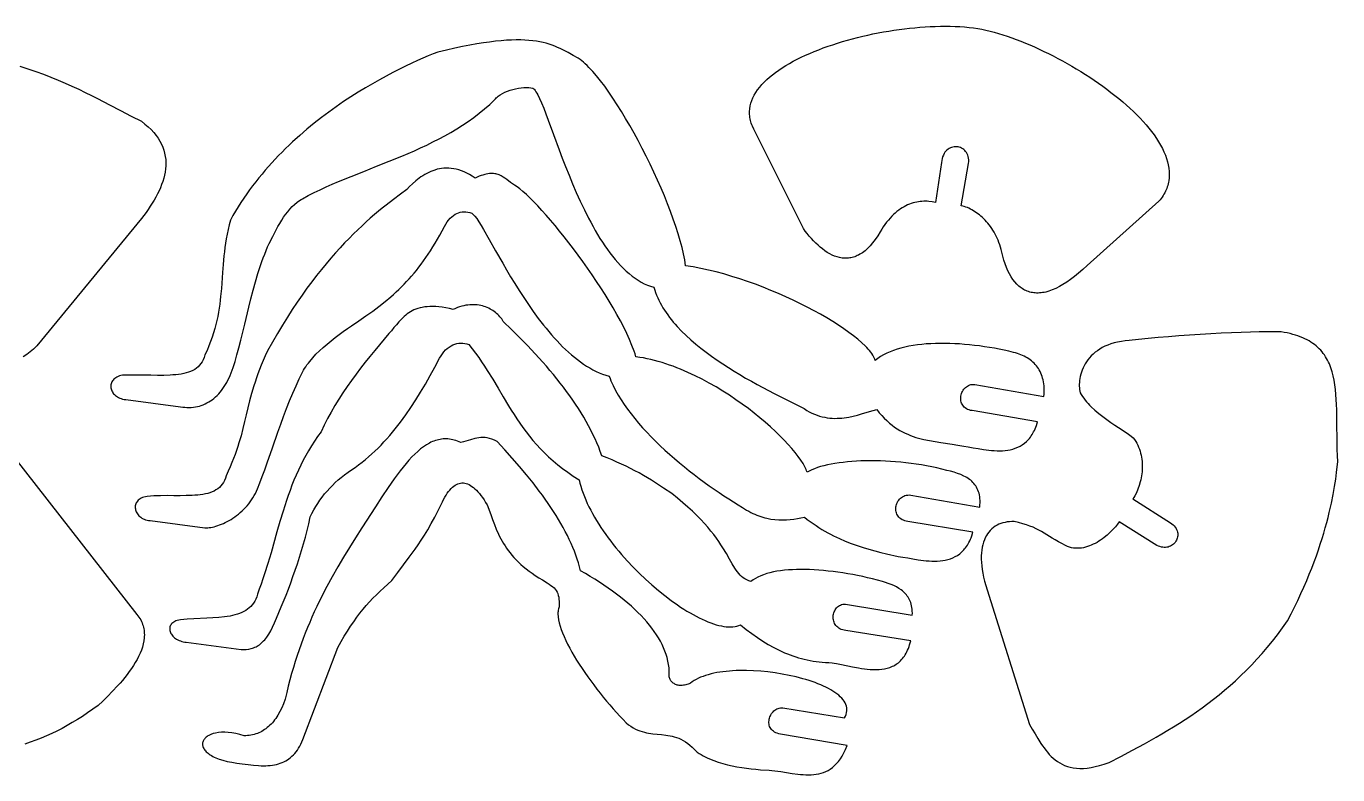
# Model space of a CAD drawing. Extents: x 0 to 511, y 0 to 190.
# Drawn here: x 354.3 to 510.7, y 0.9 to 90.2 of the extents above; entities that cross this region are included whole.
import ezdxf

# ---------------------------------------------------------------- set-up
doc = ezdxf.new("R2010")
doc.units = 0
doc.layers.add('LAYER_1', color=1, linetype='CONTINUOUS')

msp = doc.modelspace()

# ---------------------------------------------------------------- linework, layer by layer
at = {"layer": 'LAYER_1'}
for points in [[(463.45, 73.9), (462.76, 69.15), (462.37, 69.22), (461.97, 69.27), (461.77, 69.28), (461.56, 69.29), (461.35, 69.28), (461.14, 69.27), (460.93, 69.25), (460.72, 69.22), (460.51, 69.18), (460.29, 69.14), (460.08, 69.08), (459.86, 69.01), (459.65, 68.93), (459.43, 68.84), (459.22, 68.74), (459, 68.63), (458.79, 68.51), (458.58, 68.37), (458.37, 68.22), (458.15, 68.06), (457.95, 67.88), (457.74, 67.69), (457.53, 67.49), (457.33, 67.27), (457.13, 67.04), (456.93, 66.79), (456.73, 66.53), (456.53, 66.25), (456.34, 65.95), (456.16, 65.64), (455.86, 65.16), (455.56, 64.72), (455.26, 64.32), (454.96, 63.97), (454.66, 63.66), (454.35, 63.39), (454.2, 63.27), (454.05, 63.15), (453.89, 63.05), (453.74, 62.96), (453.59, 62.87), (453.43, 62.8), (453.28, 62.73), (453.13, 62.67), (452.98, 62.62), (452.82, 62.58), (452.67, 62.54), (452.52, 62.52), (452.37, 62.5), (452.21, 62.48), (451.91, 62.48), (451.61, 62.51), (451.31, 62.56), (451.01, 62.64), (450.72, 62.75), (450.43, 62.87), (450.14, 63.02), (449.85, 63.19), (449.57, 63.38), (449.29, 63.59), (449.02, 63.81), (448.75, 64.05), (448.48, 64.3), (448.22, 64.56), (447.96, 64.84), (447.71, 65.12), (447.47, 65.42), (447.23, 65.72), (447, 66.03), (441.09, 77.87), (440.93, 78.23), (440.85, 78.4), (440.79, 78.58), (440.74, 78.76), (440.69, 78.93), (440.65, 79.11), (440.62, 79.28), (440.6, 79.46), (440.59, 79.63), (440.58, 79.8), (440.58, 79.97), (440.6, 80.31), (440.66, 80.65), (440.74, 80.98), (440.85, 81.31), (440.99, 81.63), (441.15, 81.95), (441.34, 82.27), (441.55, 82.58), (441.79, 82.89), (442.05, 83.2), (442.34, 83.5), (442.64, 83.79), (442.97, 84.08), (443.32, 84.37), (443.69, 84.65), (444.07, 84.92), (444.48, 85.19), (444.9, 85.46), (445.34, 85.71), (445.8, 85.97), (446.27, 86.21), (446.75, 86.45), (447.25, 86.69), (447.77, 86.91), (448.29, 87.13), (448.83, 87.35), (449.38, 87.56), (449.94, 87.76), (450.5, 87.95), (451.08, 88.14), (451.67, 88.32), (452.26, 88.49), (452.86, 88.65), (453.46, 88.81), (454.07, 88.96), (454.68, 89.1), (455.3, 89.23), (455.92, 89.36), (456.55, 89.47), (457.17, 89.58), (457.79, 89.68), (458.42, 89.77), (459.04, 89.85), (459.67, 89.92), (460.29, 89.98), (460.9, 90.03), (461.52, 90.08), (462.13, 90.11), (462.73, 90.14), (463.33, 90.15), (463.92, 90.15), (464.5, 90.15), (465.08, 90.13), (465.65, 90.11), (466.2, 90.07), (466.75, 90.02), (467.29, 89.96), (467.81, 89.89), (468.28, 89.8), (468.77, 89.69), (469.26, 89.57), (469.76, 89.44), (470.27, 89.29), (470.79, 89.13), (471.31, 88.96), (471.84, 88.77), (472.38, 88.58), (472.92, 88.37), (473.47, 88.15), (474.02, 87.92), (474.57, 87.68), (475.12, 87.42), (475.68, 87.16), (476.24, 86.89), (476.79, 86.61), (477.35, 86.32), (477.9, 86.02), (478.45, 85.72), (479, 85.4), (479.54, 85.08), (480.08, 84.75), (480.62, 84.41), (481.15, 84.07), (481.67, 83.72), (482.18, 83.37), (482.69, 83.01), (483.19, 82.64), (483.67, 82.27), (484.15, 81.9), (484.62, 81.52), (485.07, 81.14), (485.51, 80.75), (485.94, 80.37), (486.36, 79.97), (486.76, 79.58), (487.14, 79.18), (487.51, 78.79), (487.86, 78.39), (488.2, 77.99), (488.51, 77.59), (488.81, 77.19), (489.09, 76.78), (489.35, 76.38), (489.58, 75.98), (489.8, 75.58), (489.99, 75.19), (490.16, 74.79), (490.3, 74.4), (490.42, 74), (490.51, 73.62), (490.58, 73.23), (490.62, 72.85), (490.63, 72.47), (490.62, 72.09), (490.57, 71.72), (490.54, 71.54), (490.5, 71.36), (490.45, 71.18), (490.39, 71), (490.33, 70.82), (490.25, 70.64), (490.17, 70.47), (490.09, 70.29), (489.99, 70.12), (489.88, 69.95), (489.77, 69.78), (489.65, 69.61), (489.52, 69.45), (489.38, 69.28), (480.82, 61.61), (480.31, 61.14), (479.82, 60.7), (479.33, 60.31), (478.86, 59.95), (478.4, 59.63), (477.95, 59.35), (477.52, 59.1), (477.1, 58.89), (476.68, 58.71), (476.28, 58.57), (475.9, 58.46), (475.71, 58.42), (475.52, 58.39), (475.34, 58.37), (475.16, 58.35), (474.98, 58.34), (474.81, 58.34), (474.64, 58.35), (474.47, 58.37), (474.31, 58.39), (474.14, 58.42), (473.99, 58.46), (473.83, 58.51), (473.68, 58.57), (473.53, 58.63), (473.38, 58.7), (473.24, 58.78), (473.1, 58.86), (472.97, 58.95), (472.83, 59.05), (472.7, 59.16), (472.45, 59.4), (472.21, 59.66), (471.99, 59.95), (471.78, 60.27), (471.58, 60.62), (471.39, 60.99), (471.21, 61.39), (471.05, 61.81), (470.91, 62.26), (470.77, 62.73), (470.65, 63.23), (470.58, 63.52), (470.5, 63.81), (470.41, 64.09), (470.31, 64.36), (470.21, 64.63), (470.1, 64.88), (469.98, 65.13), (469.86, 65.37), (469.73, 65.61), (469.59, 65.83), (469.45, 66.05), (469.31, 66.26), (469.16, 66.46), (469, 66.66), (468.84, 66.84), (468.68, 67.02), (468.51, 67.19), (468.35, 67.35), (468.17, 67.51), (468, 67.65), (467.82, 67.79), (467.64, 67.92), (467.46, 68.04), (467.28, 68.15), (467.1, 68.26), (466.92, 68.35), (466.73, 68.44), (466.55, 68.52), (466.37, 68.59), (466.19, 68.65), (466.01, 68.7), (465.83, 68.74), (466.69, 73.8), (466.71, 74.02), (466.71, 74.23), (466.69, 74.43), (466.65, 74.61), (466.59, 74.78), (466.53, 74.94), (466.44, 75.09), (466.35, 75.22), (466.24, 75.34), (466.13, 75.44), (466, 75.54), (465.87, 75.61), (465.73, 75.68), (465.59, 75.73), (465.44, 75.76), (465.29, 75.78), (465.14, 75.79), (464.98, 75.78), (464.83, 75.75), (464.68, 75.71), (464.53, 75.65), (464.39, 75.58), (464.25, 75.49), (464.12, 75.38), (464, 75.26), (463.88, 75.12), (463.78, 74.96), (463.69, 74.78), (463.6, 74.59), (463.54, 74.38), (463.49, 74.15), (463.45, 73.9)], [(365.83, 48.53), (365.64, 48.5), (365.46, 48.45), (365.3, 48.39), (365.15, 48.32), (365.01, 48.24), (364.89, 48.15), (364.79, 48.06), (364.7, 47.96), (364.62, 47.86), (364.55, 47.75), (364.5, 47.63), (364.47, 47.52), (364.44, 47.4), (364.43, 47.28), (364.43, 47.15), (364.44, 47.03), (364.47, 46.91), (364.51, 46.79), (364.56, 46.67), (364.62, 46.55), (364.69, 46.44), (364.77, 46.33), (364.87, 46.23), (364.98, 46.13), (365.09, 46.04), (365.22, 45.95), (365.36, 45.88), (365.51, 45.81), (365.67, 45.75), (365.84, 45.7), (366.02, 45.66), (366.21, 45.64), (372.73, 44.78), (373, 44.73), (373.26, 44.71), (373.51, 44.69), (373.77, 44.69), (374.02, 44.7), (374.27, 44.72), (374.51, 44.76), (374.75, 44.8), (374.99, 44.86), (375.22, 44.94), (375.45, 45.02), (375.67, 45.12), (375.89, 45.23), (376.1, 45.35), (376.31, 45.48), (376.52, 45.62), (376.72, 45.78), (376.91, 45.95), (377.1, 46.12), (377.29, 46.31), (377.46, 46.52), (377.64, 46.73), (377.8, 46.95), (377.96, 47.19), (378.12, 47.43), (378.26, 47.69), (378.4, 47.96), (378.54, 48.24), (378.66, 48.52), (378.78, 48.82), (378.89, 49.13), (379, 49.45), (379.24, 50.18), (379.47, 50.97), (379.7, 51.82), (379.94, 52.72), (380.4, 54.63), (380.89, 56.64), (381.14, 57.66), (381.41, 58.67), (381.68, 59.68), (381.97, 60.67), (382.28, 61.63), (382.44, 62.09), (382.61, 62.55), (382.78, 62.99), (382.95, 63.43), (383.13, 63.84), (383.32, 64.25), (383.73, 65.07), (384.15, 65.88), (384.36, 66.27), (384.58, 66.65), (384.8, 67.02), (385.03, 67.38), (385.27, 67.72), (385.52, 68.04), (385.78, 68.35), (386.05, 68.64), (386.33, 68.91), (386.63, 69.16), (386.94, 69.38), (387.11, 69.48), (387.27, 69.58), (387.97, 69.95), (388.67, 70.31), (389.39, 70.65), (390.11, 70.99), (390.84, 71.31), (391.58, 71.63), (393.07, 72.25), (394.58, 72.85), (396.09, 73.45), (397.61, 74.05), (399.12, 74.67), (399.87, 74.99), (400.62, 75.31), (401.36, 75.64), (402.1, 75.99), (402.83, 76.35), (403.56, 76.71), (404.27, 77.1), (404.98, 77.5), (405.68, 77.91), (406.36, 78.35), (407.03, 78.8), (407.7, 79.27), (408.34, 79.77), (408.98, 80.29), (409.6, 80.83), (409.9, 81.11), (410.2, 81.4), (410.29, 81.51), (410.39, 81.61), (410.49, 81.71), (410.61, 81.81), (410.85, 81.99), (411.12, 82.15), (411.41, 82.29), (411.72, 82.42), (412.04, 82.53), (412.36, 82.62), (412.69, 82.7), (413.02, 82.76), (413.34, 82.8), (413.66, 82.83), (413.96, 82.84), (414.25, 82.83), (414.52, 82.81), (414.76, 82.77), (414.85, 82.7), (414.94, 82.61), (415.03, 82.5), (415.12, 82.35), (415.23, 82.19), (415.33, 81.99), (415.55, 81.54), (415.78, 81), (416.04, 80.38), (416.3, 79.69), (416.59, 78.94), (417.2, 77.26), (417.89, 75.4), (418.26, 74.42), (418.65, 73.41), (419.06, 72.39), (419.49, 71.36), (419.93, 70.32), (420.4, 69.29), (420.89, 68.27), (421.39, 67.26), (421.65, 66.77), (421.92, 66.28), (422.19, 65.8), (422.47, 65.33), (422.75, 64.86), (423.04, 64.41), (423.33, 63.97), (423.63, 63.54), (423.93, 63.13), (424.24, 62.73), (424.56, 62.34), (424.88, 61.97), (425.21, 61.61), (425.54, 61.27), (425.88, 60.95), (426.22, 60.65), (426.57, 60.37), (426.93, 60.11), (427.29, 59.87), (427.65, 59.65), (428.03, 59.45), (428.41, 59.28), (428.79, 59.14), (429.18, 59.02), (429.28, 58.7), (429.38, 58.39), (429.5, 58.09), (429.63, 57.78), (429.77, 57.48), (429.92, 57.18), (430.08, 56.88), (430.25, 56.59), (430.43, 56.3), (430.63, 56.01), (430.83, 55.72), (431.04, 55.44), (431.26, 55.16), (431.49, 54.88), (431.72, 54.61), (431.97, 54.33), (432.48, 53.79), (433.02, 53.27), (433.59, 52.75), (434.17, 52.25), (434.78, 51.75), (435.41, 51.27), (436.06, 50.8), (436.72, 50.34), (437.39, 49.89), (438.06, 49.45), (438.75, 49.02), (439.43, 48.61), (440.12, 48.2), (440.81, 47.81), (441.5, 47.43), (442.17, 47.06), (443.5, 46.36), (444.78, 45.71), (447.09, 44.55), (447.4, 44.35), (447.71, 44.17), (448.02, 44.02), (448.33, 43.88), (448.64, 43.76), (448.94, 43.66), (449.25, 43.58), (449.55, 43.52), (449.85, 43.46), (450.14, 43.43), (450.44, 43.4), (450.73, 43.39), (451.02, 43.4), (451.3, 43.41), (451.58, 43.43), (451.86, 43.46), (452.14, 43.5), (452.41, 43.54), (452.94, 43.65), (453.45, 43.78), (453.95, 43.92), (454.89, 44.2), (455.33, 44.33), (455.75, 44.44), (456.05, 44.07), (456.35, 43.73), (456.65, 43.41), (456.95, 43.12), (457.26, 42.84), (457.57, 42.59), (457.88, 42.36), (458.19, 42.15), (458.5, 41.96), (458.81, 41.79), (459.13, 41.63), (459.44, 41.49), (459.76, 41.36), (460.08, 41.24), (460.4, 41.13), (460.73, 41.04), (461.05, 40.95), (461.38, 40.87), (462.04, 40.74), (462.7, 40.63), (463.37, 40.53), (464.74, 40.33), (465.43, 40.21), (466.12, 40.07), (466.66, 39.99), (467.24, 39.89), (467.85, 39.79), (468.47, 39.69), (469.11, 39.61), (469.44, 39.58), (469.76, 39.55), (470.09, 39.54), (470.41, 39.53), (470.73, 39.54), (471.05, 39.57), (471.36, 39.61), (471.67, 39.66), (471.97, 39.74), (472.27, 39.83), (472.55, 39.94), (472.83, 40.08), (473.1, 40.24), (473.36, 40.43), (473.6, 40.64), (473.84, 40.88), (473.95, 41.01), (474.06, 41.15), (474.16, 41.3), (474.26, 41.45), (474.36, 41.61), (474.45, 41.78), (474.54, 41.96), (474.62, 42.15), (474.78, 42.55), (474.92, 42.99), (467.12, 44.32), (466.92, 44.35), (466.75, 44.4), (466.58, 44.47), (466.44, 44.54), (466.31, 44.63), (466.19, 44.73), (466.09, 44.83), (466, 44.95), (465.93, 45.07), (465.87, 45.2), (465.82, 45.34), (465.79, 45.48), (465.77, 45.62), (465.76, 45.77), (465.77, 45.91), (465.79, 46.06), (465.81, 46.2), (465.85, 46.34), (465.91, 46.48), (465.97, 46.61), (466.04, 46.74), (466.13, 46.86), (466.22, 46.97), (466.32, 47.08), (466.44, 47.17), (466.56, 47.25), (466.69, 47.32), (466.83, 47.38), (466.97, 47.42), (467.13, 47.44), (467.29, 47.45), (467.46, 47.44), (475.68, 46.01), (475.7, 46.28), (475.72, 46.54), (475.72, 46.8), (475.71, 47.05), (475.69, 47.29), (475.67, 47.53), (475.63, 47.76), (475.59, 47.98), (475.53, 48.19), (475.47, 48.4), (475.39, 48.6), (475.31, 48.8), (475.22, 48.99), (475.12, 49.17), (475.02, 49.34), (474.9, 49.51), (474.78, 49.67), (474.65, 49.83), (474.51, 49.97), (474.36, 50.11), (474.21, 50.25), (474.05, 50.37), (473.88, 50.49), (473.7, 50.6), (473.52, 50.71), (473.33, 50.81), (473.14, 50.9), (472.94, 50.98), (472.73, 51.06), (472.52, 51.13), (472.3, 51.19), (472.07, 51.25), (471.51, 51.39), (470.93, 51.51), (470.36, 51.63), (469.77, 51.75), (469.18, 51.85), (468.59, 51.94), (468, 52.03), (467.41, 52.1), (466.82, 52.17), (466.22, 52.22), (465.63, 52.27), (465.05, 52.3), (464.47, 52.32), (463.89, 52.34), (463.32, 52.34), (462.76, 52.32), (462.2, 52.3), (461.66, 52.27), (461.12, 52.22), (460.6, 52.16), (460.09, 52.08), (459.59, 51.99), (459.1, 51.89), (458.64, 51.77), (458.19, 51.64), (457.75, 51.5), (457.34, 51.34), (456.94, 51.16), (456.57, 50.97), (456.21, 50.77), (455.88, 50.54), (455.58, 50.3), (455.52, 50.46), (455.46, 50.61), (455.38, 50.78), (455.28, 50.94), (455.16, 51.12), (455.04, 51.29), (454.89, 51.47), (454.73, 51.66), (454.56, 51.84), (454.38, 52.03), (453.96, 52.42), (453.5, 52.82), (452.99, 53.23), (452.43, 53.65), (451.83, 54.08), (451.19, 54.5), (450.51, 54.94), (449.8, 55.37), (449.05, 55.8), (448.27, 56.23), (447.47, 56.65), (446.64, 57.07), (445.78, 57.49), (444.91, 57.89), (444.02, 58.28), (443.12, 58.66), (442.2, 59.03), (441.28, 59.38), (440.34, 59.72), (439.41, 60.04), (438.47, 60.33), (437.53, 60.61), (436.6, 60.86), (435.67, 61.08), (434.76, 61.28), (433.85, 61.45), (432.96, 61.59), (432.91, 61.93), (432.85, 62.28), (432.71, 63.01), (432.53, 63.77), (432.32, 64.58), (432.07, 65.41), (431.8, 66.27), (431.49, 67.16), (431.16, 68.06), (430.8, 68.98), (430.43, 69.92), (430.03, 70.86), (429.61, 71.81), (429.17, 72.76), (428.72, 73.71), (428.26, 74.66), (427.78, 75.59), (427.3, 76.51), (426.81, 77.42), (426.31, 78.3), (425.81, 79.16), (425.3, 80), (424.8, 80.8), (424.3, 81.57), (423.8, 82.3), (423.31, 82.99), (422.82, 83.63), (422.35, 84.23), (421.88, 84.77), (421.43, 85.25), (421.21, 85.47), (420.99, 85.68), (420.78, 85.87), (420.57, 86.04), (420.37, 86.19), (420.17, 86.33), (419.55, 86.68), (418.94, 87.02), (418.33, 87.34), (418.02, 87.49), (417.7, 87.63), (417.38, 87.77), (417.05, 87.89), (416.7, 88.01), (416.34, 88.12), (415.97, 88.21), (415.58, 88.3), (415.17, 88.37), (414.73, 88.43), (414.28, 88.47), (413.8, 88.5), (413.3, 88.52), (412.76, 88.52), (412.2, 88.51), (411.6, 88.48), (410.97, 88.43), (410.3, 88.36), (409.59, 88.27), (408.85, 88.17), (408.06, 88.04), (407.23, 87.89), (406.35, 87.72), (405.43, 87.53), (404.45, 87.31), (403.43, 87.08), (402.87, 86.85), (402.28, 86.61), (401.65, 86.34), (400.99, 86.05), (400.3, 85.73), (399.58, 85.39), (398.83, 85.02), (398.06, 84.63), (397.26, 84.21), (396.45, 83.77), (395.62, 83.3), (394.78, 82.8), (393.92, 82.28), (393.06, 81.73), (392.19, 81.16), (391.31, 80.55), (390.43, 79.92), (389.56, 79.27), (388.68, 78.58), (387.81, 77.87), (386.95, 77.13), (386.1, 76.36), (385.68, 75.96), (385.26, 75.56), (384.85, 75.15), (384.44, 74.73), (384.03, 74.31), (383.63, 73.87), (383.23, 73.44), (382.84, 72.99), (382.46, 72.53), (382.08, 72.07), (381.71, 71.6), (381.34, 71.13), (380.98, 70.64), (380.63, 70.15), (380.28, 69.65), (379.95, 69.15), (379.62, 68.63), (379.3, 68.11), (378.98, 67.58), (378.68, 67.04), (378.54, 66.47), (378.41, 65.91), (378.3, 65.36), (378.2, 64.82), (378.12, 64.29), (378.04, 63.77), (377.98, 63.26), (377.92, 62.76), (377.83, 61.76), (377.75, 60.79), (377.61, 58.89), (377.52, 57.94), (377.47, 57.47), (377.41, 57), (377.34, 56.52), (377.26, 56.04), (377.17, 55.56), (377.07, 55.08), (376.96, 54.58), (376.82, 54.09), (376.68, 53.58), (376.51, 53.07), (376.33, 52.56), (376.12, 52.03), (375.9, 51.49), (375.65, 50.95), (375.56, 50.66), (375.46, 50.39), (375.33, 50.15), (375.18, 49.93), (375.02, 49.73), (374.84, 49.55), (374.64, 49.38), (374.43, 49.24), (374.19, 49.11), (373.95, 49), (373.69, 48.9), (373.41, 48.82), (373.12, 48.74), (372.82, 48.68), (372.5, 48.64), (372.18, 48.6), (371.84, 48.57), (371.49, 48.55), (370.76, 48.52), (370, 48.52), (369.21, 48.53), (367.55, 48.55), (366.7, 48.55), (365.83, 48.53)], [(368.75, 34.09), (368.55, 34.05), (368.37, 34.01), (368.21, 33.95), (368.06, 33.88), (367.93, 33.8), (367.81, 33.71), (367.7, 33.62), (367.61, 33.52), (367.53, 33.42), (367.47, 33.31), (367.42, 33.19), (367.38, 33.08), (367.35, 32.96), (367.34, 32.84), (367.34, 32.71), (367.36, 32.59), (367.38, 32.47), (367.42, 32.35), (367.47, 32.23), (367.53, 32.11), (367.6, 32), (367.69, 31.89), (367.78, 31.79), (367.89, 31.69), (368.01, 31.6), (368.14, 31.51), (368.27, 31.43), (368.42, 31.37), (368.58, 31.31), (368.75, 31.26), (368.93, 31.22), (369.12, 31.2), (375.65, 30.33), (375.81, 30.33), (375.99, 30.34), (376.17, 30.36), (376.36, 30.39), (376.56, 30.43), (376.76, 30.47), (376.97, 30.53), (377.19, 30.6), (377.4, 30.68), (377.63, 30.77), (377.85, 30.86), (378.08, 30.97), (378.3, 31.09), (378.53, 31.21), (378.76, 31.35), (378.99, 31.49), (379.21, 31.65), (379.43, 31.81), (379.65, 31.98), (379.87, 32.16), (380.08, 32.35), (380.29, 32.55), (380.49, 32.76), (380.68, 32.97), (380.87, 33.2), (381.05, 33.43), (381.22, 33.68), (381.38, 33.93), (381.53, 34.19), (381.67, 34.45), (381.8, 34.73), (381.91, 35.01), (382.2, 35.7), (382.49, 36.45), (382.79, 37.25), (383.09, 38.09), (383.71, 39.87), (384.36, 41.74), (384.69, 42.69), (385.03, 43.63), (385.39, 44.57), (385.75, 45.5), (386.12, 46.4), (386.51, 47.28), (386.9, 48.12), (387.1, 48.52), (387.3, 48.91), (387.42, 49.13), (387.54, 49.34), (387.68, 49.55), (387.82, 49.77), (387.98, 49.98), (388.14, 50.19), (388.5, 50.61), (388.89, 51.03), (389.31, 51.45), (389.75, 51.86), (390.21, 52.26), (390.69, 52.65), (391.17, 53.03), (391.66, 53.4), (392.15, 53.75), (392.63, 54.1), (393.11, 54.42), (394.01, 55.03), (394.85, 55.61), (395.65, 56.18), (396.4, 56.74), (397.12, 57.31), (397.81, 57.88), (398.14, 58.17), (398.46, 58.47), (398.78, 58.76), (399.1, 59.07), (399.4, 59.38), (399.7, 59.7), (400, 60.02), (400.29, 60.35), (400.58, 60.69), (400.87, 61.04), (401.15, 61.41), (401.43, 61.78), (401.71, 62.16), (401.99, 62.56), (402.27, 62.97), (402.54, 63.39), (402.82, 63.83), (403.1, 64.28), (403.65, 65.24), (404.21, 66.27), (404.37, 66.55), (404.54, 66.81), (404.71, 67.04), (404.89, 67.25), (405.08, 67.44), (405.27, 67.6), (405.47, 67.73), (405.67, 67.84), (405.88, 67.92), (406.1, 67.99), (406.31, 68.02), (406.54, 68.04), (406.77, 68.02), (407, 67.99), (407.23, 67.93), (407.47, 67.85), (407.55, 67.79), (407.64, 67.72), (407.73, 67.62), (407.83, 67.5), (408.06, 67.21), (408.3, 66.84), (408.58, 66.4), (408.87, 65.9), (409.54, 64.74), (410.3, 63.39), (411.15, 61.89), (411.61, 61.1), (412.09, 60.29), (412.59, 59.47), (413.12, 58.64), (413.66, 57.8), (414.22, 56.97), (414.8, 56.14), (415.39, 55.32), (416.01, 54.52), (416.33, 54.13), (416.64, 53.75), (416.97, 53.37), (417.29, 53), (417.63, 52.64), (417.96, 52.29), (418.3, 51.94), (418.64, 51.61), (418.99, 51.29), (419.34, 50.98), (419.7, 50.68), (420.06, 50.4), (420.42, 50.13), (420.79, 49.87), (421.16, 49.63), (421.53, 49.41), (421.91, 49.2), (422.29, 49), (422.67, 48.83), (423.06, 48.67), (423.45, 48.54), (423.84, 48.42), (423.95, 48.14), (424.06, 47.86), (424.31, 47.3), (424.6, 46.73), (424.91, 46.17), (425.26, 45.61), (425.63, 45.04), (426.02, 44.48), (426.45, 43.93), (426.89, 43.37), (427.35, 42.82), (427.84, 42.27), (428.34, 41.73), (428.85, 41.19), (429.39, 40.66), (429.93, 40.13), (430.49, 39.61), (431.06, 39.1), (431.63, 38.6), (432.22, 38.1), (432.81, 37.62), (433.4, 37.14), (433.99, 36.68), (434.59, 36.23), (435.19, 35.79), (435.78, 35.36), (436.37, 34.94), (436.95, 34.54), (437.53, 34.15), (438.1, 33.78), (438.66, 33.43), (439.21, 33.09), (439.74, 32.76), (439.99, 32.6), (440.23, 32.45), (440.48, 32.31), (440.72, 32.18), (440.97, 32.06), (441.21, 31.96), (441.45, 31.86), (441.7, 31.76), (441.94, 31.68), (442.18, 31.61), (442.42, 31.54), (442.66, 31.49), (443.13, 31.39), (443.6, 31.33), (444.07, 31.29), (444.53, 31.28), (444.98, 31.29), (445.42, 31.33), (445.86, 31.38), (446.29, 31.44), (446.71, 31.52), (447.13, 31.62), (447.47, 31.34), (447.82, 31.09), (448.16, 30.84), (448.51, 30.6), (448.86, 30.37), (449.21, 30.16), (449.55, 29.95), (449.9, 29.75), (450.25, 29.57), (450.6, 29.39), (451.3, 29.05), (452, 28.75), (452.7, 28.47), (453.4, 28.22), (454.11, 27.99), (454.81, 27.78), (455.51, 27.59), (456.22, 27.41), (456.92, 27.24), (458.32, 26.92), (458.86, 26.84), (459.44, 26.75), (460.05, 26.64), (460.69, 26.54), (461.34, 26.45), (461.66, 26.42), (461.99, 26.39), (462.32, 26.38), (462.65, 26.37), (462.97, 26.38), (463.29, 26.4), (463.61, 26.44), (463.92, 26.49), (464.23, 26.57), (464.53, 26.66), (464.82, 26.77), (465.1, 26.91), (465.37, 27.06), (465.64, 27.25), (465.89, 27.46), (466.01, 27.58), (466.12, 27.7), (466.23, 27.83), (466.34, 27.97), (466.45, 28.11), (466.55, 28.27), (466.65, 28.43), (466.74, 28.6), (466.83, 28.78), (466.92, 28.97), (467, 29.16), (467.07, 29.37), (467.21, 29.81), (459.47, 31.11), (459.27, 31.14), (459.08, 31.18), (458.92, 31.24), (458.76, 31.31), (458.63, 31.4), (458.5, 31.49), (458.4, 31.6), (458.3, 31.72), (458.22, 31.84), (458.15, 31.97), (458.1, 32.11), (458.06, 32.25), (458.04, 32.39), (458.02, 32.54), (458.02, 32.68), (458.03, 32.83), (458.06, 32.98), (458.1, 33.12), (458.15, 33.26), (458.21, 33.4), (458.28, 33.53), (458.37, 33.65), (458.46, 33.76), (458.57, 33.87), (458.69, 33.97), (458.82, 34.05), (458.96, 34.12), (459.11, 34.18), (459.27, 34.22), (459.44, 34.25), (459.62, 34.26), (459.81, 34.25), (468.03, 32.82), (468.05, 33.09), (468.06, 33.34), (468.06, 33.59), (468.05, 33.82), (468.02, 34.04), (467.99, 34.26), (467.94, 34.46), (467.88, 34.65), (467.82, 34.84), (467.74, 35.01), (467.65, 35.18), (467.56, 35.33), (467.45, 35.48), (467.34, 35.62), (467.22, 35.76), (467.09, 35.89), (466.95, 36.01), (466.8, 36.12), (466.65, 36.23), (466.49, 36.33), (466.32, 36.42), (466.14, 36.51), (465.78, 36.68), (465.39, 36.83), (464.97, 36.96), (464.54, 37.08), (464.09, 37.19), (463.5, 37.34), (462.9, 37.48), (462.3, 37.61), (461.69, 37.73), (461.07, 37.84), (460.46, 37.93), (459.84, 38.02), (459.23, 38.09), (458.61, 38.16), (458, 38.21), (457.39, 38.26), (456.78, 38.29), (456.18, 38.32), (455.59, 38.33), (455.01, 38.33), (454.43, 38.33), (453.87, 38.31), (453.32, 38.29), (452.78, 38.25), (452.25, 38.21), (451.74, 38.15), (451.25, 38.09), (450.77, 38.02), (450.31, 37.94), (449.87, 37.84), (449.45, 37.74), (449.05, 37.64), (448.68, 37.52), (448.33, 37.39), (448.01, 37.26), (447.71, 37.11), (447.44, 36.96), (447.39, 37.12), (447.33, 37.28), (447.26, 37.45), (447.17, 37.63), (446.96, 38.01), (446.69, 38.42), (446.39, 38.85), (446.03, 39.31), (445.64, 39.79), (445.2, 40.28), (444.73, 40.79), (444.21, 41.31), (443.66, 41.84), (443.08, 42.38), (442.46, 42.93), (441.82, 43.47), (441.14, 44.02), (440.44, 44.56), (439.71, 45.1), (438.96, 45.62), (438.19, 46.14), (437.4, 46.65), (436.59, 47.14), (435.77, 47.61), (434.93, 48.06), (434.08, 48.48), (433.22, 48.88), (432.78, 49.07), (432.35, 49.25), (431.91, 49.43), (431.47, 49.6), (431.03, 49.75), (430.59, 49.9), (430.15, 50.04), (429.7, 50.17), (429.26, 50.29), (428.81, 50.4), (428.37, 50.51), (427.93, 50.6), (427.49, 50.67), (427.04, 50.74), (426.94, 51.07), (426.82, 51.4), (426.56, 52.08), (426.27, 52.78), (425.94, 53.51), (425.58, 54.25), (425.18, 55.01), (424.76, 55.78), (424.32, 56.56), (423.85, 57.35), (423.37, 58.15), (422.86, 58.94), (422.34, 59.73), (421.81, 60.52), (421.27, 61.31), (420.72, 62.08), (420.16, 62.85), (419.6, 63.59), (419.04, 64.33), (418.49, 65.04), (417.94, 65.72), (417.39, 66.39), (416.85, 67.02), (416.33, 67.62), (415.82, 68.19), (415.33, 68.73), (414.86, 69.22), (414.4, 69.68), (413.98, 70.08), (413.57, 70.44), (413.2, 70.75), (412.86, 71.01), (412.55, 71.22), (412.31, 71.37), (412.07, 71.53), (411.63, 71.87), (411.41, 72.02), (411.19, 72.17), (410.97, 72.31), (410.73, 72.42), (410.6, 72.47), (410.47, 72.51), (410.34, 72.54), (410.2, 72.56), (410.05, 72.58), (409.9, 72.59), (409.73, 72.59), (409.57, 72.58), (409.39, 72.55), (409.2, 72.52), (409.01, 72.47), (408.8, 72.41), (408.58, 72.34), (408.36, 72.26), (408.12, 72.16), (407.86, 72.04), (407.53, 72.27), (407.2, 72.47), (406.87, 72.64), (406.55, 72.79), (406.23, 72.91), (405.92, 73.02), (405.61, 73.1), (405.31, 73.16), (405.01, 73.2), (404.72, 73.23), (404.43, 73.23), (404.15, 73.22), (403.87, 73.19), (403.6, 73.14), (403.33, 73.09), (403.07, 73.01), (402.82, 72.93), (402.57, 72.83), (402.33, 72.72), (402.09, 72.6), (401.86, 72.47), (401.63, 72.33), (401.41, 72.19), (401.2, 72.04), (401, 71.88), (400.8, 71.72), (400.41, 71.38), (400.06, 71.03), (399.73, 70.68), (398.95, 70.12), (398.12, 69.51), (397.24, 68.83), (396.79, 68.47), (396.33, 68.09), (395.85, 67.69), (395.37, 67.27), (394.88, 66.83), (394.38, 66.37), (393.87, 65.89), (393.35, 65.39), (392.83, 64.86), (392.29, 64.31), (391.76, 63.73), (391.21, 63.13), (390.66, 62.5), (390.1, 61.84), (389.54, 61.15), (388.97, 60.43), (388.4, 59.68), (387.82, 58.9), (387.24, 58.09), (386.66, 57.24), (386.07, 56.37), (385.49, 55.45), (384.89, 54.5), (384.3, 53.51), (383.7, 52.49), (383.11, 51.43), (382.84, 50.84), (382.6, 50.28), (382.37, 49.74), (382.16, 49.21), (381.97, 48.7), (381.8, 48.21), (381.63, 47.72), (381.48, 47.26), (381.22, 46.35), (380.98, 45.49), (380.78, 44.64), (380.58, 43.82), (380.38, 43), (380.18, 42.17), (379.96, 41.33), (379.71, 40.46), (379.56, 40.02), (379.41, 39.56), (379.25, 39.09), (379.07, 38.61), (378.87, 38.12), (378.66, 37.61), (378.43, 37.09), (378.18, 36.55), (378.09, 36.26), (377.98, 35.99), (377.86, 35.75), (377.72, 35.53), (377.55, 35.34), (377.38, 35.16), (377.18, 35), (376.97, 34.86), (376.74, 34.73), (376.5, 34.63), (376.25, 34.53), (375.98, 34.45), (375.7, 34.38), (375.41, 34.33), (375.1, 34.28), (374.79, 34.25), (374.46, 34.22), (374.12, 34.2), (373.42, 34.18), (372.69, 34.17), (371.94, 34.17), (371.16, 34.18), (370.37, 34.17), (369.56, 34.14), (369.15, 34.12), (368.75, 34.09)], [(372.72, 19.38), (372.53, 19.34), (372.35, 19.3), (372.2, 19.24), (372.05, 19.17), (371.93, 19.1), (371.81, 19.02), (371.72, 18.93), (371.64, 18.84), (371.57, 18.74), (371.52, 18.64), (371.48, 18.54), (371.46, 18.43), (371.45, 18.32), (371.45, 18.21), (371.47, 18.09), (371.5, 17.98), (371.54, 17.87), (371.59, 17.75), (371.66, 17.64), (371.73, 17.54), (371.82, 17.43), (371.92, 17.33), (372.03, 17.24), (372.15, 17.14), (372.28, 17.06), (372.41, 16.98), (372.56, 16.91), (372.72, 16.85), (372.88, 16.79), (373.06, 16.75), (373.24, 16.71), (373.43, 16.69), (379.96, 15.82), (380.27, 15.82), (380.58, 15.83), (380.88, 15.87), (381.17, 15.94), (381.32, 15.98), (381.46, 16.03), (381.6, 16.09), (381.74, 16.16), (381.87, 16.23), (382.01, 16.31), (382.14, 16.4), (382.27, 16.5), (382.4, 16.61), (382.53, 16.73), (382.65, 16.86), (382.78, 17), (382.9, 17.15), (383.02, 17.31), (383.26, 17.66), (383.49, 18.06), (383.72, 18.5), (383.95, 19), (384.17, 19.55), (384.74, 20.9), (385.32, 22.31), (385.6, 23.04), (385.88, 23.78), (386.15, 24.53), (386.42, 25.29), (386.68, 26.06), (386.93, 26.84), (387.18, 27.63), (387.41, 28.42), (387.63, 29.22), (387.83, 30.02), (388.02, 30.83), (388.2, 31.64), (388.41, 32.06), (388.64, 32.47), (388.87, 32.87), (389.12, 33.26), (389.37, 33.64), (389.64, 34.01), (389.92, 34.38), (390.22, 34.73), (390.53, 35.07), (390.85, 35.4), (391.19, 35.73), (391.54, 36.05), (391.91, 36.36), (392.3, 36.66), (392.71, 36.96), (393.13, 37.24), (393.56, 37.54), (393.98, 37.85), (394.38, 38.16), (394.78, 38.48), (395.17, 38.81), (395.55, 39.15), (395.92, 39.49), (396.29, 39.85), (396.65, 40.21), (397, 40.58), (397.34, 40.95), (397.68, 41.34), (398.01, 41.73), (398.34, 42.13), (398.66, 42.53), (398.98, 42.95), (399.29, 43.37), (399.59, 43.8), (400.2, 44.68), (400.79, 45.59), (401.36, 46.52), (401.94, 47.49), (402.5, 48.49), (403.07, 49.51), (403.63, 50.56), (403.8, 50.84), (403.97, 51.1), (404.15, 51.34), (404.35, 51.55), (404.55, 51.74), (404.77, 51.9), (404.99, 52.04), (405.21, 52.16), (405.44, 52.25), (405.68, 52.31), (405.92, 52.35), (406.16, 52.37), (406.4, 52.36), (406.65, 52.33), (406.89, 52.27), (407.13, 52.19), (407.53, 51.69), (407.92, 51.18), (408.29, 50.66), (408.64, 50.15), (408.99, 49.63), (409.32, 49.11), (409.97, 48.06), (410.6, 47), (411.22, 45.95), (411.85, 44.9), (412.18, 44.37), (412.51, 43.85), (412.85, 43.33), (413.2, 42.81), (413.56, 42.3), (413.94, 41.79), (414.34, 41.28), (414.75, 40.77), (415.19, 40.28), (415.64, 39.78), (416.12, 39.3), (416.62, 38.81), (417.15, 38.34), (417.71, 37.87), (418.3, 37.41), (418.92, 36.96), (419.57, 36.51), (420.26, 36.08), (420.36, 35.68), (420.47, 35.29), (420.59, 34.89), (420.73, 34.48), (420.89, 34.08), (421.06, 33.67), (421.24, 33.26), (421.44, 32.85), (421.65, 32.44), (421.87, 32.03), (422.1, 31.62), (422.35, 31.2), (422.6, 30.79), (422.87, 30.38), (423.15, 29.97), (423.43, 29.56), (423.73, 29.16), (424.03, 28.75), (424.34, 28.35), (424.66, 27.95), (424.99, 27.56), (425.33, 27.17), (426.01, 26.39), (426.72, 25.64), (427.45, 24.91), (428.19, 24.21), (428.95, 23.53), (429.71, 22.88), (430.47, 22.27), (431.24, 21.69), (432, 21.15), (432.37, 20.89), (432.75, 20.65), (433.12, 20.42), (433.49, 20.2), (433.86, 19.99), (434.22, 19.79), (434.58, 19.61), (434.93, 19.44), (435.28, 19.28), (435.62, 19.14), (435.95, 19.01), (436.28, 18.89), (436.6, 18.79), (436.91, 18.71), (437.22, 18.64), (437.51, 18.58), (437.8, 18.54), (438.08, 18.52), (438.34, 18.52), (438.6, 18.53), (438.85, 18.56), (439.08, 18.61), (439.3, 18.68), (439.51, 18.76), (440.19, 18.23), (440.86, 17.73), (441.52, 17.26), (442.18, 16.83), (442.82, 16.43), (443.47, 16.07), (443.79, 15.9), (444.12, 15.74), (444.44, 15.58), (444.77, 15.44), (445.09, 15.31), (445.42, 15.18), (445.75, 15.06), (446.09, 14.95), (446.42, 14.85), (446.76, 14.75), (447.11, 14.67), (447.45, 14.59), (447.81, 14.52), (448.16, 14.46), (448.52, 14.41), (448.89, 14.36), (449.26, 14.32), (449.64, 14.29), (450.03, 14.27), (450.42, 14.26), (450.68, 14.22), (450.96, 14.17), (451.56, 14.05), (452.87, 13.77), (453.56, 13.63), (453.92, 13.57), (454.27, 13.52), (454.62, 13.48), (454.98, 13.45), (455.33, 13.43), (455.67, 13.43), (456.02, 13.44), (456.35, 13.47), (456.68, 13.53), (457.01, 13.6), (457.32, 13.7), (457.62, 13.83), (457.77, 13.9), (457.91, 13.98), (458.05, 14.07), (458.19, 14.16), (458.33, 14.26), (458.46, 14.37), (458.58, 14.49), (458.7, 14.62), (458.82, 14.75), (458.94, 14.9), (459.04, 15.05), (459.15, 15.21), (459.25, 15.39), (459.34, 15.57), (459.43, 15.76), (459.52, 15.96), (459.6, 16.18), (459.67, 16.4), (459.74, 16.63), (459.8, 16.88), (452.07, 18.09), (451.87, 18.12), (451.69, 18.17), (451.52, 18.23), (451.36, 18.31), (451.22, 18.39), (451.09, 18.49), (450.98, 18.59), (450.88, 18.7), (450.79, 18.82), (450.72, 18.95), (450.66, 19.08), (450.62, 19.21), (450.58, 19.35), (450.56, 19.49), (450.55, 19.64), (450.55, 19.78), (450.57, 19.92), (450.59, 20.06), (450.63, 20.2), (450.68, 20.33), (450.74, 20.46), (450.8, 20.58), (450.88, 20.7), (450.97, 20.8), (451.07, 20.9), (451.18, 20.99), (451.3, 21.07), (451.43, 21.13), (451.56, 21.18), (451.71, 21.22), (451.86, 21.25), (452.02, 21.25), (459.99, 19.94), (460, 20.18), (459.99, 20.41), (459.97, 20.63), (459.94, 20.84), (459.91, 21.04), (459.86, 21.23), (459.8, 21.42), (459.74, 21.59), (459.66, 21.76), (459.58, 21.92), (459.49, 22.07), (459.39, 22.21), (459.29, 22.35), (459.18, 22.47), (459.06, 22.6), (458.93, 22.71), (458.8, 22.82), (458.67, 22.93), (458.39, 23.12), (458.09, 23.29), (457.77, 23.45), (457.45, 23.59), (457.11, 23.72), (456.78, 23.84), (456.44, 23.95), (455.85, 24.1), (455.26, 24.25), (454.66, 24.39), (454.07, 24.52), (453.47, 24.64), (452.88, 24.76), (452.29, 24.86), (451.71, 24.96), (451.12, 25.04), (450.54, 25.12), (449.97, 25.19), (449.4, 25.25), (448.84, 25.3), (448.29, 25.33), (447.75, 25.36), (447.22, 25.38), (446.7, 25.38), (446.19, 25.37), (445.69, 25.35), (445.21, 25.32), (444.74, 25.28), (444.28, 25.23), (443.84, 25.16), (443.42, 25.08), (443.01, 24.98), (442.63, 24.88), (442.26, 24.75), (441.91, 24.62), (441.59, 24.47), (441.28, 24.31), (441, 24.13), (440.74, 23.93), (440.49, 24.02), (440.25, 24.12), (440.03, 24.24), (439.83, 24.37), (439.64, 24.52), (439.47, 24.69), (439.3, 24.88), (439.14, 25.08), (438.98, 25.3), (438.83, 25.53), (438.52, 26.05), (438.2, 26.62), (437.83, 27.26), (437.41, 27.96), (437.17, 28.33), (436.91, 28.71), (436.63, 29.11), (436.32, 29.53), (435.98, 29.96), (435.62, 30.4), (435.22, 30.86), (434.78, 31.33), (434.31, 31.81), (433.8, 32.31), (433.24, 32.81), (432.64, 33.34), (432, 33.87), (431.3, 34.42), (430.34, 35.08), (429.38, 35.71), (428.9, 36.01), (428.42, 36.31), (427.92, 36.59), (427.43, 36.88), (426.92, 37.15), (426.4, 37.42), (425.87, 37.69), (425.33, 37.94), (424.77, 38.19), (424.19, 38.44), (423.59, 38.68), (422.97, 38.92), (422.79, 39.43), (422.6, 39.94), (422.38, 40.46), (422.16, 40.97), (421.91, 41.48), (421.66, 41.99), (421.39, 42.51), (421.1, 43.02), (420.81, 43.53), (420.5, 44.04), (420.18, 44.55), (419.84, 45.07), (419.5, 45.57), (419.14, 46.08), (418.77, 46.59), (418.4, 47.1), (418.01, 47.6), (417.61, 48.11), (417.2, 48.61), (416.79, 49.11), (416.36, 49.61), (415.93, 50.11), (415.04, 51.1), (414.12, 52.08), (413.17, 53.05), (412.2, 54.01), (411.21, 54.96), (411.12, 55.11), (411.03, 55.25), (410.92, 55.38), (410.81, 55.52), (410.69, 55.65), (410.57, 55.78), (410.43, 55.9), (410.29, 56.02), (410.14, 56.13), (409.99, 56.24), (409.83, 56.34), (409.66, 56.43), (409.49, 56.52), (409.31, 56.6), (409.12, 56.68), (408.93, 56.74), (408.74, 56.8), (408.53, 56.85), (408.33, 56.89), (408.12, 56.92), (407.9, 56.94), (407.68, 56.95), (407.45, 56.95), (407.23, 56.93), (406.99, 56.91), (406.76, 56.88), (406.51, 56.83), (406.27, 56.77), (406.02, 56.7), (405.77, 56.61), (405.52, 56.51), (405.26, 56.39), (404.8, 56.5), (404.36, 56.58), (403.94, 56.64), (403.54, 56.69), (403.17, 56.72), (402.81, 56.73), (402.47, 56.73), (402.16, 56.71), (401.85, 56.68), (401.57, 56.63), (401.3, 56.57), (401.04, 56.5), (400.8, 56.42), (400.57, 56.32), (400.36, 56.21), (400.15, 56.1), (399.95, 55.97), (399.77, 55.84), (399.59, 55.7), (399.41, 55.55), (399.25, 55.4), (399.09, 55.24), (398.78, 54.91), (398.48, 54.56), (398.19, 54.21), (397.9, 53.85), (397.59, 53.5), (396.45, 52.16), (395.89, 51.48), (395.32, 50.78), (394.76, 50.08), (394.21, 49.37), (393.67, 48.65), (393.14, 47.92), (392.61, 47.18), (392.11, 46.44), (391.62, 45.68), (391.15, 44.91), (390.7, 44.14), (390.27, 43.36), (389.87, 42.57), (389.5, 41.77), (389.09, 41.22), (388.7, 40.67), (388.34, 40.11), (387.99, 39.54), (387.67, 38.97), (387.36, 38.39), (387.07, 37.8), (386.79, 37.21), (386.52, 36.62), (386.27, 36.02), (386.03, 35.41), (385.8, 34.8), (385.59, 34.19), (385.38, 33.58), (384.98, 32.34), (384.6, 31.1), (384.24, 29.85), (383.53, 27.34), (383.16, 26.1), (382.77, 24.86), (382.57, 24.24), (382.35, 23.63), (382.13, 23.02), (381.9, 22.41), (381.82, 22.12), (381.71, 21.85), (381.59, 21.6), (381.45, 21.37), (381.3, 21.16), (381.13, 20.97), (380.94, 20.79), (380.74, 20.63), (380.52, 20.49), (380.29, 20.35), (380.04, 20.24), (379.79, 20.13), (379.52, 20.04), (379.23, 19.96), (378.94, 19.89), (378.64, 19.82), (378.32, 19.77), (378, 19.72), (377.32, 19.65), (376.61, 19.59), (375.88, 19.55), (374.33, 19.48), (373.53, 19.44), (372.72, 19.38)], [(489.16, 28.25), (484.66, 31.04), (484.45, 30.76), (484.2, 30.45), (483.91, 30.13), (483.59, 29.81), (483.23, 29.48), (482.85, 29.17), (482.65, 29.03), (482.44, 28.88), (482.23, 28.74), (482.01, 28.61), (481.79, 28.49), (481.56, 28.38), (481.33, 28.27), (481.1, 28.18), (480.87, 28.1), (480.63, 28.03), (480.39, 27.97), (480.16, 27.93), (479.92, 27.91), (479.68, 27.9), (479.44, 27.9), (479.2, 27.93), (478.96, 27.97), (478.72, 28.04), (478.48, 28.12), (478.25, 28.23), (477.81, 28.46), (477.4, 28.69), (477.03, 28.9), (476.68, 29.12), (476.03, 29.52), (475.72, 29.71), (475.4, 29.9), (475.08, 30.07), (474.75, 30.24), (474.39, 30.4), (474.02, 30.55), (473.61, 30.7), (473.16, 30.83), (472.66, 30.96), (472.12, 31.08), (471.84, 31.08), (471.57, 31.07), (471.3, 31.04), (471.04, 30.99), (470.79, 30.93), (470.54, 30.85), (470.31, 30.76), (470.09, 30.65), (469.87, 30.52), (469.67, 30.37), (469.47, 30.21), (469.29, 30.04), (469.12, 29.84), (468.97, 29.63), (468.82, 29.41), (468.69, 29.16), (468.58, 28.9), (468.48, 28.63), (468.39, 28.33), (468.32, 28.02), (468.27, 27.69), (468.23, 27.35), (468.21, 26.99), (468.21, 26.61), (468.23, 26.21), (468.26, 25.8), (468.32, 25.37), (468.39, 24.92), (468.49, 24.46), (468.61, 23.98), (468.74, 23.48), (468.9, 22.96), (473.96, 6.9), (474.29, 6.35), (474.63, 5.78), (474.97, 5.2), (475.32, 4.64), (475.5, 4.36), (475.69, 4.09), (475.89, 3.83), (476.09, 3.57), (476.31, 3.33), (476.53, 3.09), (476.77, 2.87), (477.02, 2.67), (477.28, 2.47), (477.56, 2.3), (477.85, 2.14), (478.15, 2.01), (478.48, 1.89), (478.82, 1.79), (479.18, 1.72), (479.56, 1.68), (479.96, 1.66), (480.39, 1.66), (480.83, 1.7), (481.3, 1.76), (481.8, 1.86), (482.32, 1.99), (482.86, 2.15), (483.44, 2.35), (484.85, 3.09), (486.26, 3.84), (487.66, 4.6), (489.06, 5.39), (489.75, 5.79), (490.45, 6.2), (491.14, 6.62), (491.83, 7.05), (492.51, 7.49), (493.2, 7.94), (493.88, 8.41), (494.55, 8.89), (495.23, 9.38), (495.89, 9.89), (496.56, 10.42), (497.22, 10.97), (497.87, 11.53), (498.53, 12.11), (499.17, 12.72), (499.81, 13.34), (500.45, 13.99), (501.08, 14.66), (501.7, 15.36), (502.31, 16.08), (502.92, 16.83), (503.53, 17.6), (504.12, 18.41), (504.71, 19.24), (505.15, 20.07), (505.56, 20.89), (505.95, 21.69), (506.33, 22.49), (506.68, 23.27), (507.01, 24.04), (507.32, 24.8), (507.62, 25.54), (507.9, 26.28), (508.16, 26.99), (508.4, 27.7), (508.63, 28.38), (508.84, 29.05), (509.04, 29.71), (509.23, 30.35), (509.4, 30.97), (509.55, 31.58), (509.7, 32.16), (509.95, 33.28), (510.16, 34.32), (510.33, 35.28), (510.47, 36.15), (510.57, 36.93), (510.65, 37.62), (510.71, 38.21), (510.68, 38.95), (510.65, 39.68), (510.63, 41.1), (510.61, 42.47), (510.6, 43.79), (510.59, 44.43), (510.57, 45.05), (510.54, 45.66), (510.5, 46.25), (510.44, 46.83), (510.37, 47.39), (510.28, 47.93), (510.18, 48.45), (510.05, 48.95), (509.97, 49.19), (509.89, 49.43), (509.81, 49.66), (509.71, 49.89), (509.61, 50.11), (509.5, 50.33), (509.39, 50.54), (509.26, 50.75), (509.13, 50.95), (508.99, 51.14), (508.84, 51.33), (508.68, 51.51), (508.51, 51.69), (508.33, 51.86), (508.14, 52.03), (507.95, 52.19), (507.74, 52.34), (507.52, 52.48), (507.29, 52.62), (507.05, 52.76), (506.79, 52.88), (506.53, 53), (506.25, 53.12), (505.96, 53.22), (505.66, 53.32), (505.35, 53.41), (505.02, 53.5), (504.68, 53.58), (504.32, 53.65), (503.95, 53.71), (503.18, 53.73), (502.3, 53.72), (501.34, 53.71), (500.3, 53.68), (499.19, 53.65), (498.03, 53.6), (496.82, 53.54), (495.58, 53.47), (494.32, 53.4), (493.05, 53.31), (491.78, 53.22), (490.53, 53.12), (489.29, 53.02), (488.1, 52.9), (486.94, 52.79), (485.85, 52.66), (485.37, 52.63), (484.91, 52.57), (484.47, 52.49), (484.06, 52.39), (483.67, 52.27), (483.31, 52.14), (482.96, 51.99), (482.64, 51.83), (482.33, 51.65), (482.05, 51.46), (481.79, 51.27), (481.54, 51.06), (481.32, 50.84), (481.11, 50.61), (480.92, 50.38), (480.75, 50.14), (480.6, 49.9), (480.46, 49.65), (480.34, 49.4), (480.24, 49.15), (480.15, 48.9), (480.07, 48.65), (480.01, 48.4), (479.96, 48.16), (479.93, 47.92), (479.91, 47.69), (479.9, 47.46), (479.9, 47.24), (479.91, 47.03), (479.94, 46.82), (479.98, 46.63), (480.02, 46.45), (480.14, 46.23), (480.27, 46.01), (480.42, 45.8), (480.58, 45.58), (480.75, 45.37), (480.94, 45.16), (481.13, 44.96), (481.33, 44.76), (481.76, 44.36), (482.22, 43.98), (482.69, 43.61), (483.17, 43.26), (483.65, 42.92), (484.12, 42.6), (485, 42.01), (485.76, 41.5), (486.07, 41.27), (486.33, 41.07), (486.48, 40.86), (486.63, 40.64), (486.75, 40.42), (486.87, 40.19), (486.97, 39.96), (487.06, 39.73), (487.15, 39.49), (487.21, 39.25), (487.27, 39), (487.32, 38.76), (487.36, 38.51), (487.38, 38.26), (487.4, 38.01), (487.41, 37.76), (487.41, 37.52), (487.4, 37.27), (487.38, 37.02), (487.35, 36.78), (487.32, 36.53), (487.28, 36.29), (487.23, 36.06), (487.17, 35.83), (487.04, 35.37), (486.88, 34.94), (486.7, 34.53), (486.51, 34.15), (486.4, 33.97), (486.29, 33.8), (490.76, 30.95), (490.94, 30.83), (491.09, 30.7), (491.22, 30.56), (491.33, 30.42), (491.43, 30.28), (491.5, 30.14), (491.56, 29.99), (491.6, 29.84), (491.63, 29.69), (491.64, 29.55), (491.63, 29.4), (491.61, 29.26), (491.58, 29.12), (491.53, 28.98), (491.47, 28.85), (491.4, 28.73), (491.32, 28.61), (491.23, 28.5), (491.12, 28.4), (491.01, 28.31), (490.89, 28.23), (490.76, 28.16), (490.62, 28.1), (490.48, 28.05), (490.33, 28.02), (490.18, 28.01), (490.01, 28), (489.85, 28.02), (489.68, 28.05), (489.51, 28.1), (489.33, 28.17), (489.16, 28.25)], [(380.32, 5.54), (379.82, 5.69), (379.33, 5.81), (378.87, 5.89), (378.43, 5.94), (378.02, 5.96), (377.63, 5.96), (377.27, 5.93), (376.93, 5.87), (376.63, 5.8), (376.36, 5.7), (376.11, 5.59), (376, 5.52), (375.9, 5.45), (375.81, 5.38), (375.72, 5.31), (375.65, 5.23), (375.58, 5.15), (375.52, 5.07), (375.47, 4.98), (375.43, 4.89), (375.4, 4.8), (375.38, 4.71), (375.37, 4.61), (375.37, 4.52), (375.37, 4.42), (375.39, 4.33), (375.42, 4.23), (375.46, 4.13), (375.51, 4.03), (375.56, 3.93), (375.63, 3.84), (375.71, 3.74), (375.8, 3.64), (375.91, 3.55), (376.02, 3.45), (376.14, 3.36), (376.28, 3.27), (376.43, 3.18), (376.58, 3.09), (376.76, 3), (376.94, 2.92), (377.34, 2.76), (377.79, 2.62), (378.29, 2.49), (378.85, 2.38), (379.45, 2.29), (380.11, 2.21), (380.79, 2.11), (381.43, 2.03), (382.05, 1.98), (382.34, 1.97), (382.63, 1.97), (382.9, 1.97), (383.17, 1.99), (383.44, 2.01), (383.69, 2.04), (383.94, 2.08), (384.18, 2.13), (384.42, 2.2), (384.64, 2.27), (384.86, 2.35), (385.07, 2.45), (385.28, 2.55), (385.48, 2.67), (385.67, 2.8), (385.85, 2.94), (386.03, 3.1), (386.2, 3.26), (386.37, 3.44), (386.52, 3.64), (386.67, 3.84), (386.82, 4.06), (386.96, 4.3), (387.09, 4.54), (387.22, 4.81), (387.34, 5.09), (391.49, 16.07), (391.89, 16.77), (392.27, 17.42), (392.65, 18.03), (393.02, 18.61), (393.39, 19.15), (393.76, 19.67), (394.13, 20.16), (394.51, 20.63), (394.89, 21.08), (395.28, 21.52), (395.68, 21.95), (396.1, 22.37), (396.53, 22.78), (396.98, 23.2), (397.45, 23.62), (397.95, 24.05), (398.3, 24.55), (398.64, 25.03), (399.32, 25.93), (400.01, 26.83), (400.36, 27.3), (400.71, 27.79), (401.07, 28.31), (401.44, 28.86), (401.83, 29.47), (402.22, 30.12), (402.63, 30.84), (403.06, 31.63), (403.51, 32.5), (403.97, 33.46), (404.11, 33.73), (404.26, 33.99), (404.41, 34.24), (404.55, 34.46), (404.7, 34.66), (404.86, 34.85), (405.01, 35.02), (405.16, 35.17), (405.32, 35.3), (405.48, 35.41), (405.64, 35.5), (405.8, 35.58), (405.96, 35.63), (406.13, 35.67), (406.29, 35.69), (406.46, 35.69), (406.63, 35.67), (406.8, 35.63), (406.97, 35.57), (407.14, 35.49), (407.31, 35.4), (407.49, 35.28), (407.66, 35.15), (407.84, 35), (408.02, 34.82), (408.2, 34.63), (408.38, 34.42), (408.56, 34.19), (408.75, 33.94), (408.93, 33.67), (409.12, 33.38), (409.3, 33.07), (409.73, 31.91), (409.94, 31.33), (410.16, 30.75), (410.39, 30.17), (410.65, 29.6), (410.79, 29.32), (410.94, 29.03), (411.09, 28.75), (411.26, 28.47), (411.43, 28.19), (411.62, 27.91), (411.82, 27.63), (412.03, 27.35), (412.25, 27.07), (412.49, 26.8), (412.75, 26.53), (413.02, 26.25), (413.31, 25.98), (413.61, 25.71), (413.94, 25.45), (414.29, 25.18), (414.65, 24.92), (415.04, 24.65), (415.45, 24.39), (415.88, 24.13), (416.45, 23.79), (416.7, 23.64), (416.91, 23.48), (417.1, 23.33), (417.27, 23.18), (417.41, 23.02), (417.54, 22.85), (417.64, 22.68), (417.72, 22.49), (417.78, 22.29), (417.83, 22.06), (417.86, 21.82), (417.87, 21.55), (417.88, 21.26), (417.87, 20.93), (417.83, 20.81), (417.79, 20.67), (417.77, 20.53), (417.75, 20.38), (417.74, 20.23), (417.74, 20.07), (417.76, 19.74), (417.81, 19.38), (417.89, 19.01), (418, 18.62), (418.13, 18.22), (418.29, 17.8), (418.47, 17.37), (418.67, 16.92), (418.89, 16.47), (419.14, 16), (419.4, 15.53), (419.68, 15.05), (419.97, 14.56), (420.28, 14.07), (420.61, 13.58), (420.94, 13.08), (421.29, 12.59), (421.65, 12.09), (422.01, 11.6), (422.39, 11.11), (422.77, 10.63), (423.15, 10.15), (423.54, 9.68), (423.93, 9.22), (424.32, 8.76), (424.72, 8.32), (425.11, 7.9), (425.5, 7.48), (425.88, 7.08), (426.16, 6.86), (426.44, 6.67), (426.71, 6.5), (426.98, 6.35), (427.25, 6.23), (427.51, 6.12), (427.78, 6.04), (428.04, 5.96), (428.3, 5.9), (428.55, 5.85), (428.81, 5.82), (429.07, 5.78), (429.57, 5.73), (430.08, 5.69), (430.59, 5.63), (430.84, 5.59), (431.1, 5.55), (431.36, 5.49), (431.61, 5.42), (431.87, 5.34), (432.14, 5.24), (432.4, 5.12), (432.67, 4.98), (432.94, 4.81), (433.21, 4.62), (433.48, 4.41), (433.76, 4.17), (434.04, 3.89), (434.33, 3.59), (434.56, 3.44), (434.8, 3.3), (435.04, 3.16), (435.29, 3.03), (435.54, 2.91), (435.8, 2.8), (436.32, 2.59), (436.86, 2.4), (437.4, 2.24), (437.96, 2.09), (438.52, 1.96), (439.08, 1.85), (439.65, 1.76), (440.21, 1.68), (440.77, 1.61), (441.32, 1.55), (441.87, 1.5), (442.92, 1.43), (443.26, 1.4), (443.61, 1.36), (444.3, 1.27), (445.66, 1.06), (446.33, 0.98), (446.66, 0.94), (446.98, 0.92), (447.3, 0.9), (447.62, 0.89), (447.93, 0.9), (448.24, 0.92), (448.54, 0.95), (448.83, 1.01), (449.12, 1.08), (449.4, 1.17), (449.68, 1.28), (449.95, 1.42), (450.21, 1.58), (450.47, 1.76), (450.72, 1.98), (450.96, 2.22), (451.19, 2.49), (451.41, 2.8), (451.63, 3.13), (451.83, 3.51), (452.02, 3.92), (452.21, 4.37), (444.27, 5.74), (444.07, 5.79), (443.88, 5.84), (443.71, 5.91), (443.56, 5.99), (443.42, 6.08), (443.3, 6.18), (443.2, 6.29), (443.11, 6.41), (443.04, 6.53), (442.98, 6.66), (442.94, 6.8), (442.91, 6.94), (442.9, 7.08), (442.9, 7.22), (442.91, 7.37), (442.93, 7.51), (442.97, 7.65), (443.01, 7.79), (443.07, 7.93), (443.14, 8.06), (443.21, 8.18), (443.3, 8.3), (443.39, 8.41), (443.49, 8.51), (443.6, 8.6), (443.72, 8.68), (443.85, 8.75), (443.98, 8.81), (444.11, 8.85), (444.26, 8.87), (444.4, 8.88), (444.56, 8.87), (451.89, 7.68), (452.01, 7.89), (452.09, 8.09), (452.15, 8.3), (452.18, 8.5), (452.19, 8.7), (452.17, 8.89), (452.13, 9.09), (452.06, 9.28), (451.97, 9.47), (451.86, 9.66), (451.73, 9.84), (451.57, 10.02), (451.4, 10.2), (451.21, 10.37), (451, 10.54), (450.77, 10.7), (450.52, 10.87), (450.26, 11.02), (449.98, 11.18), (449.69, 11.33), (449.39, 11.47), (449.07, 11.61), (448.74, 11.75), (448.4, 11.88), (448.04, 12.01), (447.68, 12.13), (447.3, 12.24), (446.92, 12.35), (446.13, 12.56), (445.32, 12.74), (444.48, 12.9), (443.63, 13.04), (442.78, 13.15), (441.92, 13.23), (441.06, 13.29), (440.21, 13.32), (439.8, 13.32), (439.38, 13.32), (438.97, 13.31), (438.57, 13.29), (438.18, 13.26), (437.79, 13.22), (437.41, 13.18), (437.04, 13.13), (436.68, 13.07), (436.32, 13), (435.99, 12.92), (435.66, 12.83), (435.34, 12.74), (435.04, 12.63), (434.75, 12.52), (434.48, 12.4), (434.22, 12.27), (433.98, 12.12), (433.76, 11.97), (433.56, 11.81), (433.4, 11.75), (433.26, 11.69), (433.11, 11.64), (432.97, 11.61), (432.83, 11.58), (432.69, 11.56), (432.56, 11.54), (432.43, 11.54), (432.31, 11.54), (432.19, 11.55), (432.08, 11.57), (431.97, 11.59), (431.86, 11.63), (431.76, 11.66), (431.66, 11.71), (431.58, 11.76), (431.49, 11.82), (431.41, 11.88), (431.34, 11.95), (431.27, 12.02), (431.21, 12.1), (431.16, 12.19), (431.11, 12.27), (431.07, 12.37), (431.04, 12.46), (431.01, 12.57), (430.99, 12.67), (430.98, 12.78), (430.98, 12.89), (430.98, 13.01), (430.99, 13.13), (431.01, 13.25), (430.98, 13.65), (430.93, 14.06), (430.85, 14.46), (430.75, 14.86), (430.63, 15.25), (430.49, 15.65), (430.33, 16.04), (430.15, 16.43), (429.95, 16.82), (429.73, 17.21), (429.49, 17.6), (429.23, 17.98), (428.95, 18.37), (428.65, 18.75), (428.34, 19.13), (428, 19.5), (427.65, 19.88), (427.28, 20.25), (426.9, 20.62), (426.49, 20.99), (426.07, 21.35), (425.64, 21.72), (425.19, 22.08), (424.72, 22.44), (424.23, 22.79), (423.73, 23.15), (423.22, 23.5), (422.69, 23.85), (422.14, 24.2), (421.58, 24.54), (421.01, 24.88), (420.42, 25.22), (420.31, 25.68), (420.18, 26.15), (420.03, 26.61), (419.87, 27.08), (419.7, 27.54), (419.51, 28.01), (419.3, 28.48), (419.09, 28.95), (418.86, 29.42), (418.61, 29.9), (418.36, 30.37), (418.09, 30.85), (417.81, 31.33), (417.52, 31.81), (417.21, 32.29), (416.89, 32.77), (416.57, 33.25), (416.23, 33.74), (415.88, 34.22), (415.52, 34.71), (414.77, 35.69), (413.98, 36.67), (413.16, 37.65), (412.3, 38.64), (411.41, 39.63), (410.49, 40.62), (410.17, 40.79), (409.87, 40.92), (409.59, 41.01), (409.31, 41.08), (409.05, 41.11), (408.8, 41.13), (408.55, 41.11), (408.31, 41.08), (408.06, 41.04), (407.82, 40.98), (407.31, 40.83), (406.77, 40.66), (406.48, 40.58), (406.18, 40.5), (405.98, 40.59), (405.78, 40.67), (405.58, 40.74), (405.38, 40.8), (405.19, 40.85), (405, 40.89), (404.81, 40.92), (404.62, 40.94), (404.43, 40.95), (404.24, 40.95), (404.05, 40.94), (403.87, 40.92), (403.69, 40.89), (403.5, 40.85), (403.32, 40.81), (403.14, 40.75), (402.96, 40.69), (402.78, 40.62), (402.6, 40.54), (402.43, 40.45), (402.07, 40.25), (401.72, 40.01), (401.37, 39.75), (401.02, 39.46), (400.67, 39.13), (400.33, 38.79), (399.98, 38.41), (399.63, 38.01), (399.28, 37.58), (398.92, 37.14), (398.57, 36.67), (398.21, 36.18), (397.85, 35.66), (397.48, 35.13), (396.74, 34.02), (395.98, 32.84), (394.37, 30.33), (393.62, 29.16), (392.89, 27.99), (392.18, 26.83), (391.49, 25.67), (390.83, 24.51), (390.19, 23.34), (389.88, 22.74), (389.57, 22.15), (389.27, 21.55), (388.98, 20.94), (388.69, 20.32), (388.41, 19.7), (388.14, 19.07), (387.87, 18.44), (387.61, 17.79), (387.36, 17.13), (387.11, 16.47), (386.87, 15.79), (386.64, 15.1), (386.42, 14.4), (386.2, 13.69), (385.99, 12.96), (385.79, 12.22), (385.59, 11.46), (385.41, 10.69), (385.23, 9.9), (385.03, 9.37), (384.82, 8.88), (384.59, 8.43), (384.35, 8.01), (384.23, 7.81), (384.1, 7.62), (383.96, 7.43), (383.83, 7.26), (383.69, 7.1), (383.54, 6.94), (383.39, 6.79), (383.24, 6.65), (383.09, 6.52), (382.93, 6.39), (382.77, 6.28), (382.6, 6.17), (382.43, 6.07), (382.26, 5.98), (382.08, 5.9), (381.9, 5.83), (381.72, 5.76), (381.53, 5.71), (381.34, 5.66), (381.14, 5.62), (380.94, 5.59), (380.74, 5.56), (380.53, 5.55), (380.32, 5.54)]]:
    msp.add_lwpolyline(points, close=True, dxfattribs=at)
for points in [[(353.58, 85.41), (354.54, 85.09), (355.48, 84.76), (356.39, 84.43), (357.28, 84.08), (358.14, 83.72), (358.98, 83.36), (359.8, 83), (360.6, 82.63), (361.37, 82.26), (362.12, 81.89), (362.86, 81.52), (364.26, 80.8), (365.6, 80.1), (366.87, 79.43), (368.08, 78.82), (368.5, 78.49), (368.89, 78.16), (369.24, 77.82), (369.55, 77.48), (369.83, 77.14), (370.08, 76.79), (370.29, 76.44), (370.48, 76.08), (370.63, 75.72), (370.76, 75.36), (370.85, 75), (370.92, 74.63), (370.97, 74.26), (370.99, 73.89), (370.98, 73.52), (370.95, 73.14), (370.9, 72.77), (370.83, 72.4), (370.74, 72.02), (370.62, 71.64), (370.49, 71.27), (370.34, 70.9), (370.18, 70.52), (370, 70.15), (369.8, 69.78), (369.59, 69.41), (369.37, 69.04), (369.14, 68.68), (368.89, 68.31), (368.64, 67.95), (368.37, 67.6), (368.1, 67.24), (355.59, 52.03), (355.2, 51.66), (354.8, 51.32), (354.4, 51.01), (354, 50.73)], [(352.98, 38.63), (367.55, 20.02), (367.67, 19.86), (367.79, 19.69), (367.9, 19.52), (367.99, 19.35), (368.08, 19.18), (368.15, 19.01), (368.22, 18.83), (368.27, 18.66), (368.32, 18.48), (368.36, 18.3), (368.39, 18.13), (368.41, 17.95), (368.42, 17.77), (368.43, 17.58), (368.42, 17.4), (368.41, 17.22), (368.37, 16.85), (368.29, 16.49), (368.19, 16.12), (368.07, 15.75), (367.92, 15.38), (367.75, 15.01), (367.56, 14.64), (367.35, 14.27), (367.13, 13.91), (366.89, 13.55), (366.63, 13.19), (366.37, 12.84), (366.1, 12.49), (365.81, 12.15), (365.53, 11.81), (365.23, 11.48), (364.64, 10.85), (364.05, 10.24), (363.47, 9.67), (362.92, 9.15), (362.29, 8.7), (361.67, 8.27), (361.06, 7.86), (360.45, 7.47), (359.84, 7.11), (359.23, 6.76), (358.62, 6.43), (358.01, 6.11), (357.39, 5.82), (356.77, 5.54), (356.13, 5.27), (355.49, 5.02), (354.83, 4.79), (354.16, 4.56)]]:
    msp.add_lwpolyline(points, dxfattribs=at)

doc.saveas('drawing.dxf')
